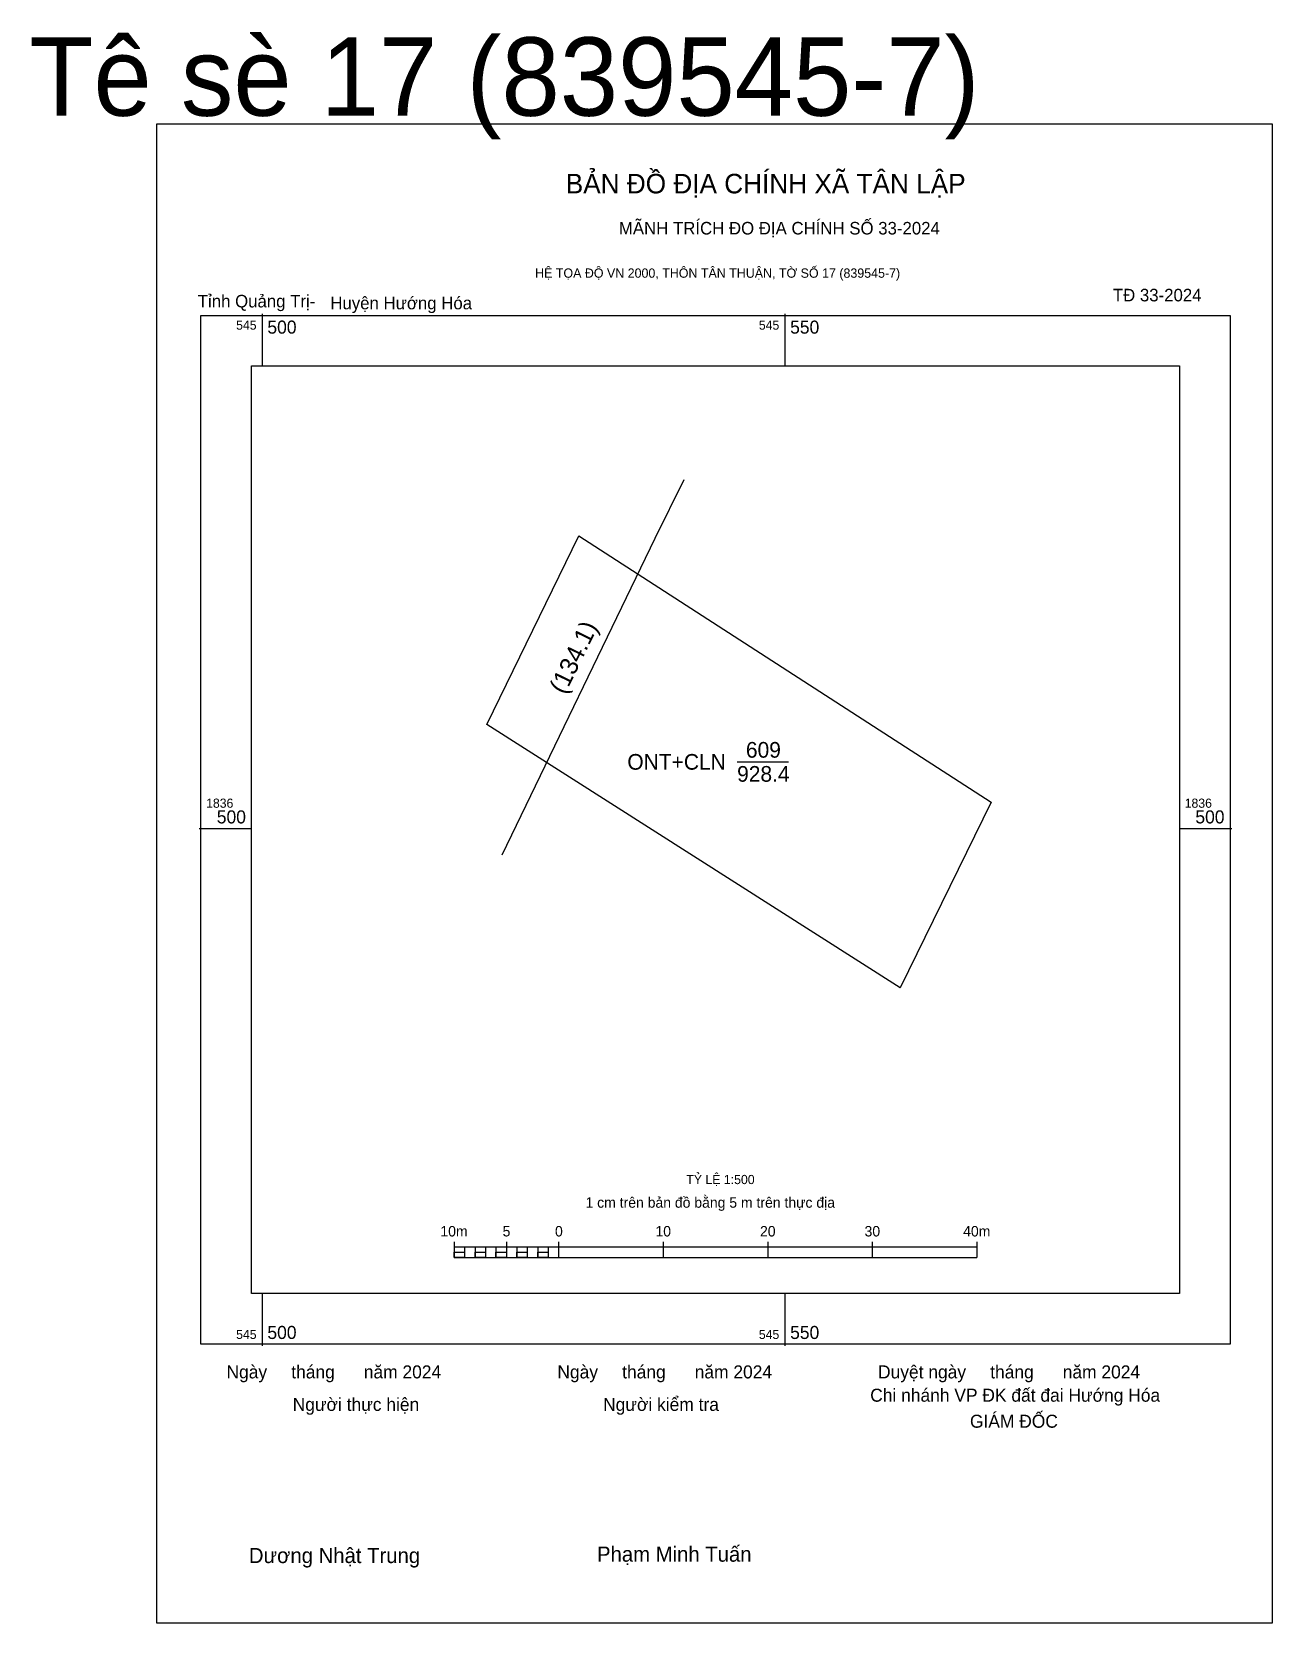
# Model space of a CAD drawing. Extents: x 545478 to 545597, y 1836424 to 1836576.
import ezdxf

# ---------------------------------------------------------------- set-up
doc = ezdxf.new("R2010")
doc.units = 0
for name, color, linetype in [('Level 10', 7, 'Continuous'), ('Level 13', 7, 'Continuous'), ('Level 15', 7, 'Continuous'), ('Level 27', 7, 'Continuous'), ('Level 49', 7, 'Continuous'), ('Level 50', 7, 'Continuous'), ('Level 6', 7, 'Continuous'), ('Level 62', 7, 'Continuous'), ('Level 63', 7, 'Continuous'), ('Level 9', 7, 'Continuous')]:
    doc.layers.add(name, color=color, linetype=linetype)

msp = doc.modelspace()

# ---------------------------------------------------------------- linework, layer by layer
at = {"layer": 'Level 10'}
msp.add_line((545545.43, 1836506.39), (545550.35, 1836506.39), dxfattribs=at)
msp.add_lwpolyline([(545561.01, 1836484.78), (545521.5, 1836509.97), (545530.3, 1836528.01), (545569.73, 1836502.54)], close=True, dxfattribs=at)
at = {"layer": 'Level 15'}
msp.add_lwpolyline([(545489.93, 1836567.44), (545596.61, 1836567.44), (545596.61, 1836423.98), (545489.93, 1836423.98)], close=True, dxfattribs=at)
at = {"layer": 'Level 27'}
for p, q in [((545530.3, 1836528.01), (545530.31, 1836528.01)), ((545521.5, 1836509.97), (545521.5, 1836509.96)), ((545569.73, 1836502.54), (545569.73, 1836502.54)), ((545561.01, 1836484.78), (545561, 1836484.78))]:
    msp.add_line(p, q, dxfattribs=at)
at = {"layer": 'Level 50'}
msp.add_lwpolyline([(545540.34, 1836533.39), (545537.57, 1836527.77), (545522.92, 1836497.46)], dxfattribs=at)
at = {"layer": 'Level 62'}
msp.add_lwpolyline([(545498.99, 1836544.27), (545587.74, 1836544.27), (545587.74, 1836455.51), (545498.99, 1836455.51)], close=True, dxfattribs=at)
at = {"layer": 'Level 63'}
for p, q in [((545500, 1836549.27), (545500, 1836544.27)), ((545550, 1836549.27), (545550, 1836544.27)), ((545493.99, 1836500), (545498.99, 1836500)), ((545587.74, 1836500), (545592.74, 1836500)), ((545518.36, 1836460.48), (545518.36, 1836458.98)), ((545523.36, 1836460.48), (545523.36, 1836458.98)), ((545528.36, 1836460.48), (545528.36, 1836458.98)), ((545538.36, 1836460.48), (545538.36, 1836458.98)), ((545548.36, 1836460.48), (545548.36, 1836458.98)), ((545558.36, 1836460.48), (545558.36, 1836458.98)), ((545568.36, 1836460.48), (545568.36, 1836458.98)), ((545518.36, 1836459.98), (545568.36, 1836459.98)), ((545518.36, 1836458.98), (545568.36, 1836458.98)), ((545519.36, 1836459.98), (545519.36, 1836458.98)), ((545520.36, 1836459.98), (545520.36, 1836458.98)), ((545521.36, 1836459.98), (545521.36, 1836458.98)), ((545522.36, 1836459.98), (545522.36, 1836458.98)), ((545523.36, 1836459.98), (545523.36, 1836458.98)), ((545524.36, 1836459.98), (545524.36, 1836458.98)), ((545525.36, 1836459.98), (545525.36, 1836458.98)), ((545526.36, 1836459.98), (545526.36, 1836458.98)), ((545527.36, 1836459.98), (545527.36, 1836458.98)), ((545528.36, 1836459.98), (545528.36, 1836458.98)), ((545500, 1836455.51), (545500, 1836450.51)), ((545550, 1836455.51), (545550, 1836450.51))]:
    msp.add_line(p, q, dxfattribs=at)
for points in [[(545494.14, 1836549.11), (545592.59, 1836549.11), (545592.59, 1836450.67), (545494.14, 1836450.67)], [(545518.36, 1836459.48), (545519.36, 1836459.48), (545519.36, 1836458.98), (545518.36, 1836458.98)], [(545518.36, 1836459.48), (545519.36, 1836459.48), (545519.36, 1836458.98), (545518.36, 1836458.98)], [(545520.36, 1836459.48), (545521.36, 1836459.48), (545521.36, 1836458.98), (545520.36, 1836458.98)], [(545522.36, 1836459.48), (545523.36, 1836459.48), (545523.36, 1836458.98), (545522.36, 1836458.98)], [(545524.36, 1836459.48), (545525.36, 1836459.48), (545525.36, 1836458.98), (545524.36, 1836458.98)], [(545526.36, 1836459.48), (545527.36, 1836459.48), (545527.36, 1836458.98), (545526.36, 1836458.98)]]:
    msp.add_lwpolyline(points, close=True, dxfattribs=at)

# ---------------------------------------------------------------- texts
at = {"layer": 'Level 13'}
for s, p in [('609', (545546.27, 1836506.79)), ('ONT+CLN', (545534.93, 1836505.64)), ('928.4', (545545.43, 1836504.49))]:
    msp.add_text(s, height=1.5, dxfattribs=at).set_placement(p)
at = {"layer": 'Level 49'}
msp.add_text('(134.1)', height=1.722, rotation=63.9902, dxfattribs=at).set_placement((545528.95, 1836512.76))
at = {"layer": 'Level 6'}
msp.add_text('TỶ LỆ 1:500', height=0.879, dxfattribs=at).set_placement((545540.57, 1836465.99))
at = {"layer": 'Level 63'}
for s, height, p in [('Tê sè 17 (839545-7)', 7.5, (545477.74, 1836568.21)), ('BẢN ĐỒ ĐỊA CHÍNH XÃ TÂN LẬP', 1.8718, (545529.04, 1836560.78)), ('MÃNH TRÍCH ĐO ĐỊA CHÍNH SỐ 33-2024', 1.2011, (545534.12, 1836556.85)), ('HỆ TỌA ĐỘ VN 2000, THÔN TÂN THUẬN, TỜ SỐ 17 (839545-7)', 0.8891, (545526.11, 1836552.71)), ('545', 0.875, (545497.51, 1836547.74)), ('500', 1.25, (545500.5, 1836547.36)), ('545', 0.875, (545547.51, 1836547.74)), ('550', 1.25, (545550.5, 1836547.36)), ('1836', 0.875, (545494.64, 1836502)), ('500', 1.25, (545495.66, 1836500.5)), ('1836', 0.875, (545588.24, 1836502)), ('500', 1.25, (545589.26, 1836500.5)), ('1 cm trên bản đồ bằng 5 m trên thực địa', 1, (545530.93, 1836463.73)), ('10m', 1, (545517.05, 1836460.98)), ('5', 1, (545523, 1836460.98)), ('0', 1, (545528.01, 1836460.98)), ('10', 1, (545537.62, 1836460.98)), ('20', 1, (545547.62, 1836460.98)), ('30', 1, (545557.62, 1836460.98)), ('40m', 1, (545567.05, 1836460.98)), ('545', 0.875, (545497.51, 1836451.17)), ('500', 1.25, (545500.5, 1836451.17)), ('545', 0.875, (545547.51, 1836451.17)), ('550', 1.25, (545550.5, 1836451.17)), ('Ngày     tháng      năm 2024', 1.2442, (545496.59, 1836447.4)), ('Ngày     tháng      năm 2024', 1.2442, (545528.24, 1836447.4)), ('Duyệt ngày     tháng      năm 2024', 1.2442, (545558.91, 1836447.4)), ('Người thực hiện', 1.2442, (545502.92, 1836444.29)), ('Người kiểm tra', 1.2442, (545532.61, 1836444.29)), ('Chi nhánh VP ĐK đất đai Hướng Hóa', 1.2442, (545558.16, 1836445.17)), ('GIÁM ĐỐC', 1.244, (545567.7, 1836442.68)), ('Phạm Minh Tuấn', 1.4512, (545532.03, 1836429.86)), ('Dương Nhật Trung', 1.4512, (545498.73, 1836429.73))]:
    msp.add_text(s, height=height, dxfattribs=at).set_placement(p)
at = {"layer": 'Level 9'}
for s, height, p in [('Tỉnh Quảng Trị-', 1.2011, (545493.84, 1836549.87)), ('Huyện Hướng Hóa', 1.2011, (545506.52, 1836549.69)), ('TĐ 33-2024', 1.201, (545581.37, 1836550.45))]:
    msp.add_text(s, height=height, dxfattribs=at).set_placement(p)

doc.saveas('drawing.dxf')
